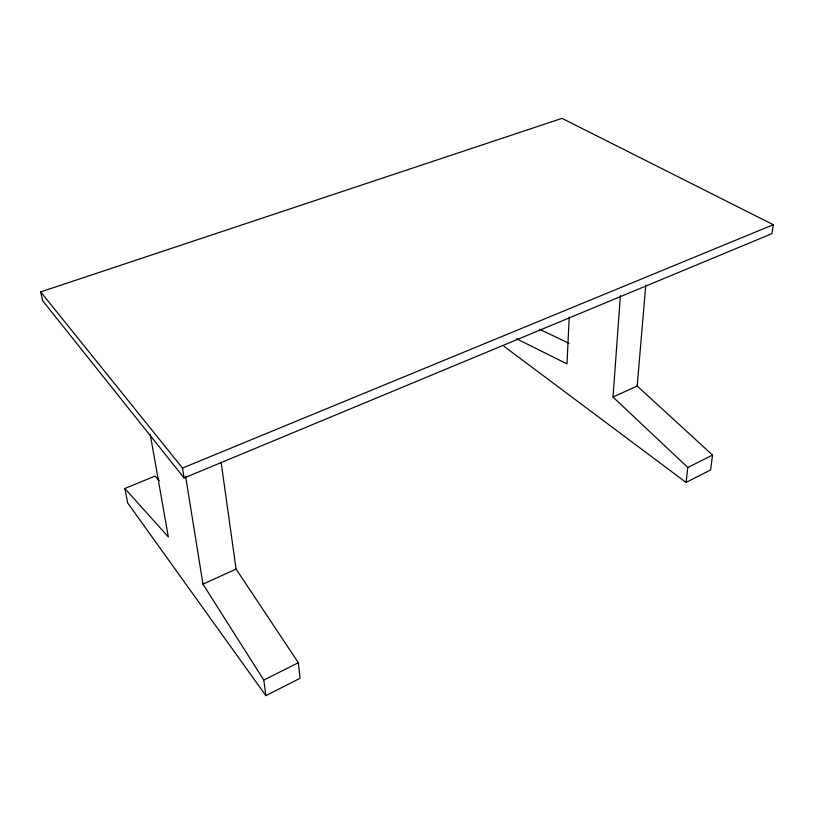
<?xml version="1.0" encoding="UTF-8"?>
<svg xmlns="http://www.w3.org/2000/svg" width="814" height="814" viewBox="0 0 814 814"><rect width="100%" height="100%" fill="white"/><g stroke="black" fill="none" stroke-linecap="round" stroke-linejoin="round"><path stroke-width="1.22" d="M569.22 317.104L566.992 363.878L516.554 338.787M504.029 346.337L686.06 482.417L687.81 467.48L613.003 397.059L620.4 295.594M686.06 482.417L710.622 469.953L712.555 455.067L637.179 386.019L645.787 285.083M773.3 224.715L772.008 233.618L184.106 477.991L42.623 300.671L40.7 291.89L562.016 118.356L773.3 224.715L182.509 468.07L40.7 291.89M159.371 480.616L155.016 476.098L124.857 488.481L127.696 502.971L265.852 695.644L300.04 678.296L298.331 662.738L236.08 569.047L221.113 462.23M265.852 695.644L263.787 680.066L298.331 662.738M687.81 467.48L712.555 455.067M263.787 680.066L202.971 584.157L236.08 569.047M613.003 397.059L637.179 386.019M539.509 329.253L569.067 343.325M124.857 488.481L168.335 536.945L150.264 434.513M182.509 468.07L184.106 477.991M185.633 476.383L202.971 584.157"/></g></svg>
